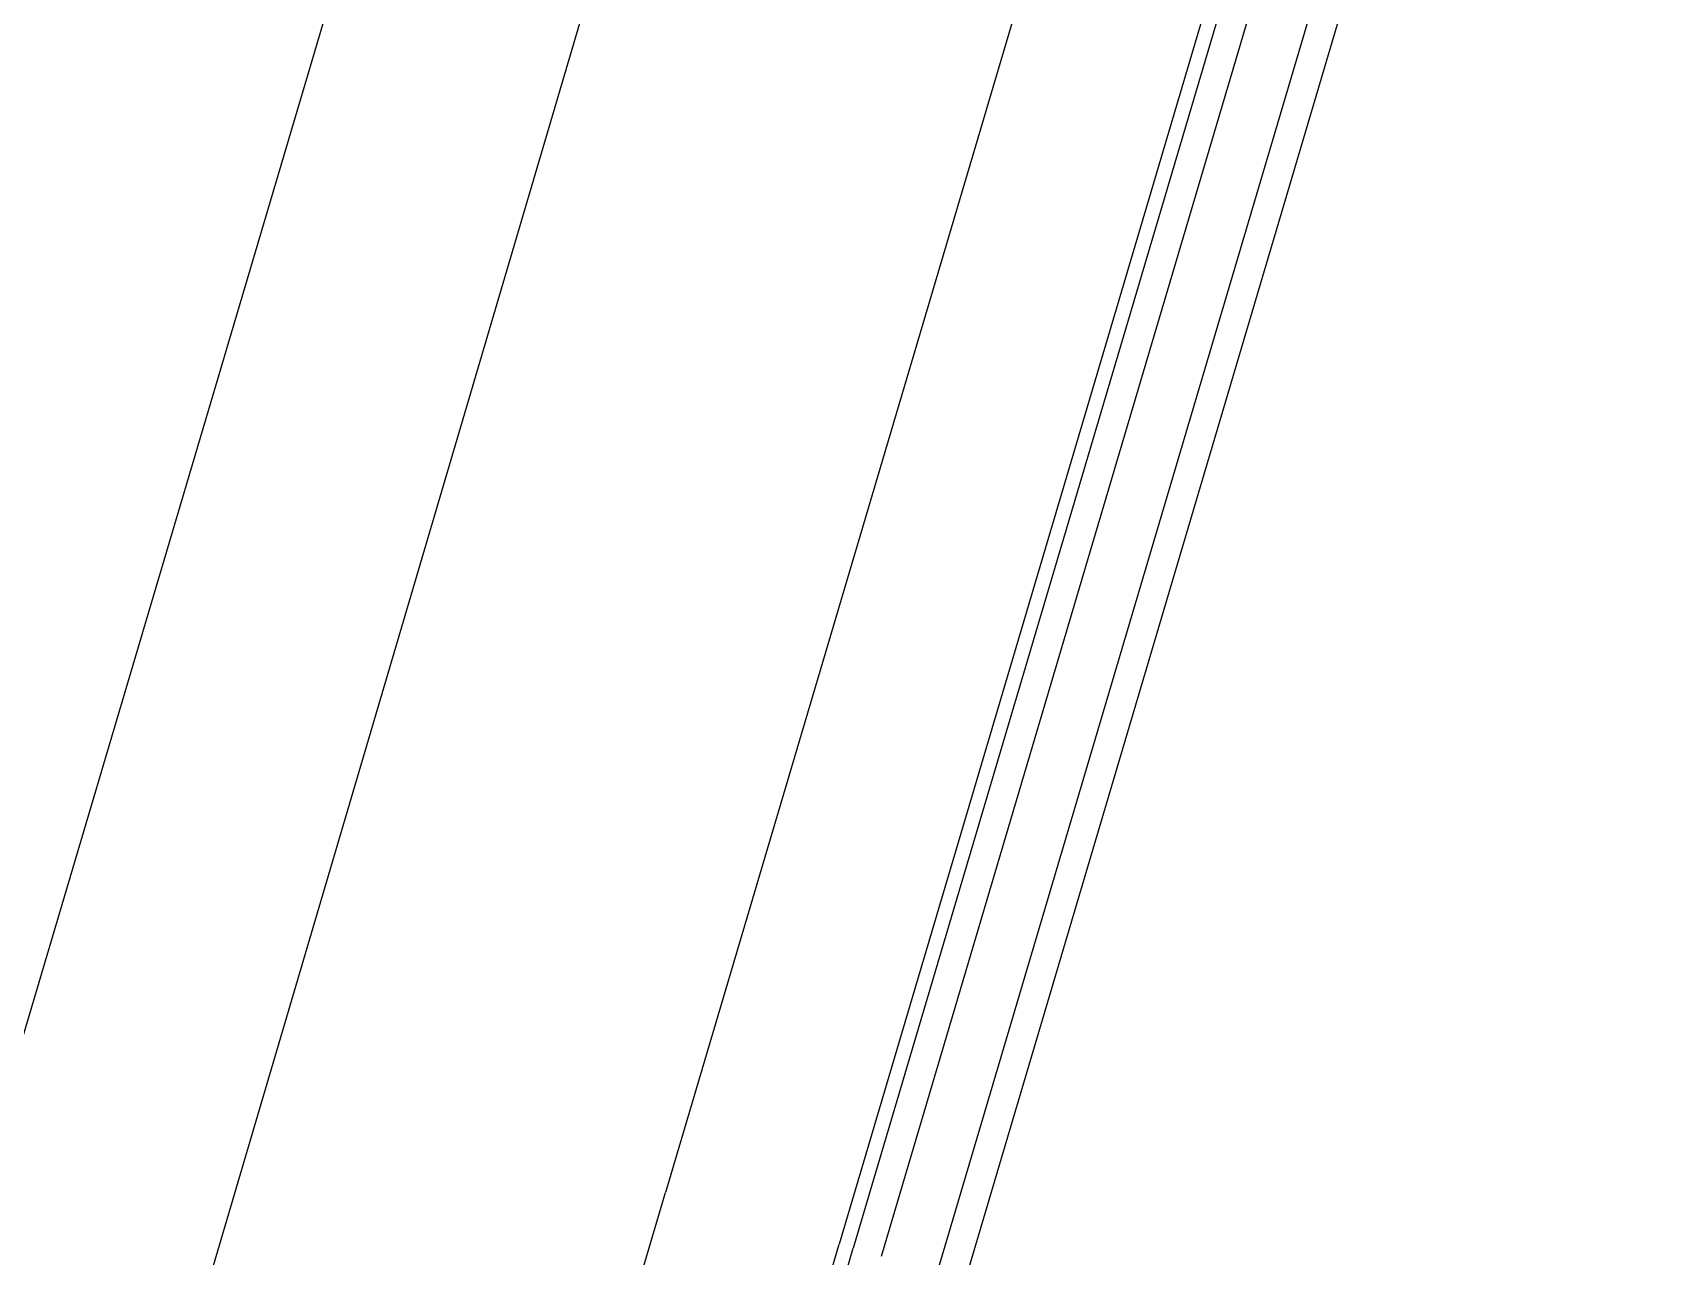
# Model space of a CAD drawing. Header units: millimetres. Extents: x 62878 to 70819, y -67946 to -61850.
# Drawn here: x 68180.64 to 68214.15, y -64871.48 to -64846.23 of the extents above; entities that cross this region are included whole.
import ezdxf

# ---------------------------------------------------------------- set-up
doc = ezdxf.new("R2010")
doc.units = ezdxf.units.MM
doc.layers.add('DOGRAMA', color=171, linetype='Continuous', lineweight=0)
doc.layers.add('ÇATI K', color=254, linetype='Continuous')

msp = doc.modelspace()

# ---------------------------------------------------------------- linework, layer by layer
msp.add_lwpolyline([(68896.02066502631, -63031.43519410248), (69030.25944186504, -63071.18378898385), (69185.2789618937, -62547.65255934227), (68892.99857577804, -62461.10726346668, 1.044367817173394), (68063.1984222013, -62298.72991434322, 0.2043746373996395), (63106.96025407397, -62494.78258919505, 0.3539527355379972), (62932.93996584662, -62997.825353625), (63753.18486962488, -65779.59786478638), (64154.95366467919, -67142.15251756221), (65336.72250243354, -66792.62198400985), (65336.69978150922, -66829.11190277508), (65270.53542169294, -66829.0707046726, 0.6267890062731037), (65270.19918370779, -67369.07059999109), (65531.84452784718, -67369.23351688065, 0.9262424964682344), (66130.08755876668, -67369.60602071379), (66391.73290290477, -67369.76893760463, 0.6267427171847498), (66392.06914089088, -66829.76904228561), (66326.14716633759, -66829.72799510749), (66326.16988726193, -66793.2380763422), (67506.155742504, -67144.12829054108), (68467.02457055586, -63899.0863823687), (68625.20366853199, -63946.03714330423), (68896.02440533682, -63031.42256234252)], format="xyb")
at = {"layer": 'DOGRAMA', "lineweight": -2}
for p, q in [((68211.9332391491, -64829.11831402699), (68199.28954201977, -64871.81855141722)), ((68212.48015633921, -64829.38454998849), (68199.86485106332, -64871.98890253811)), ((68205.40231166413, -64830.60525255493), (68193.68986732911, -64870.16046717367)), ((68209.503194052, -64830.98520471097), (68197.5636148891, -64871.30749805448)), ((68210.0785030956, -64831.15555583187), (68198.13892393262, -64871.47784917535)), ((68208.85496299097, -64832.11776662608), (68197.2759603673, -64871.22232249401)), ((68181.28532614425, -64912.05302817769), (68193.68986732911, -64870.16046717367)), ((68185.00486089385, -64912.66422474722), (68197.2759603673, -64871.22232249401)), ((68184.93193887643, -64913.96713778324), (68197.56361488905, -64871.30749805448))]:
    msp.add_line(p, q, dxfattribs=at)
msp.add_lwpolyline([(66522.14423307081, -66852.65293908927), (67506.15571104952, -67144.12828122707), (68892.83019807414, -62461.05740621478)], dxfattribs=at)
at = {"layer": 'ÇATI K', "color": 0}
msp.add_line((68230.55789600135, -64714.94603465045), (67736.63792858963, -66390.56612160095), dxfattribs=at)

doc.saveas('drawing.dxf')
